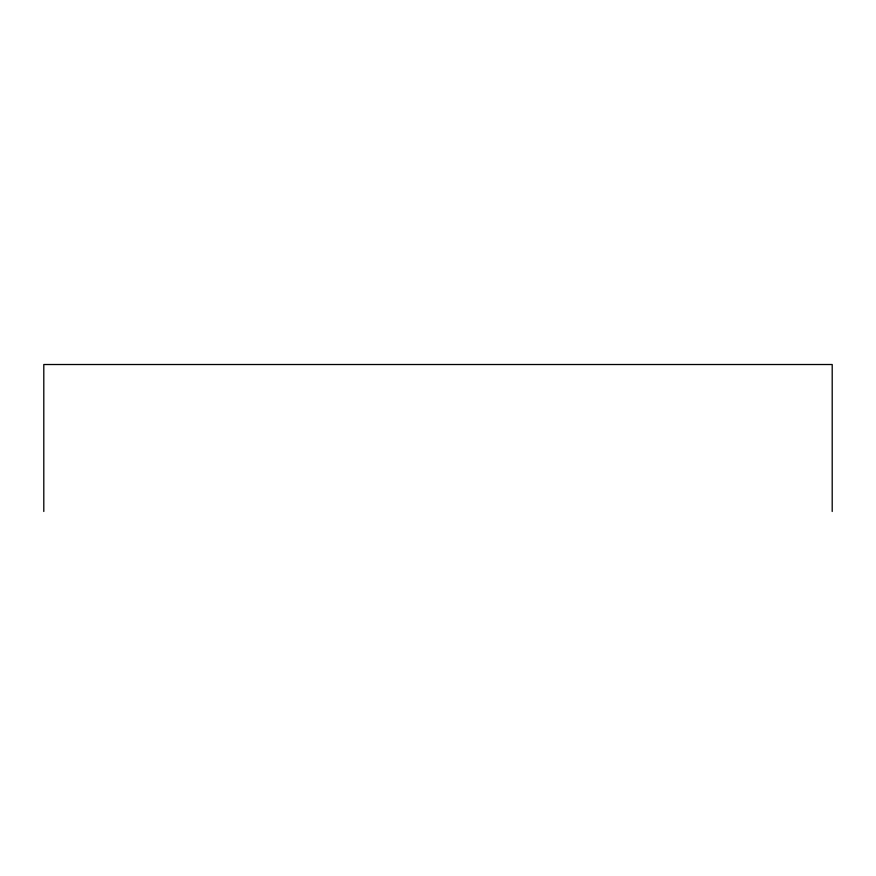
<?xml version="1.0" encoding="UTF-8"?>
<svg xmlns="http://www.w3.org/2000/svg" width="876" height="876" viewBox="0 0 876 876"><rect width="100%" height="100%" fill="white"/><g stroke="black" fill="none" stroke-linecap="round" stroke-linejoin="round"><path stroke-width="1.31" d="M832.2 511.485L832.2 364.515L43.8 364.515L43.8 511.485"/></g></svg>
